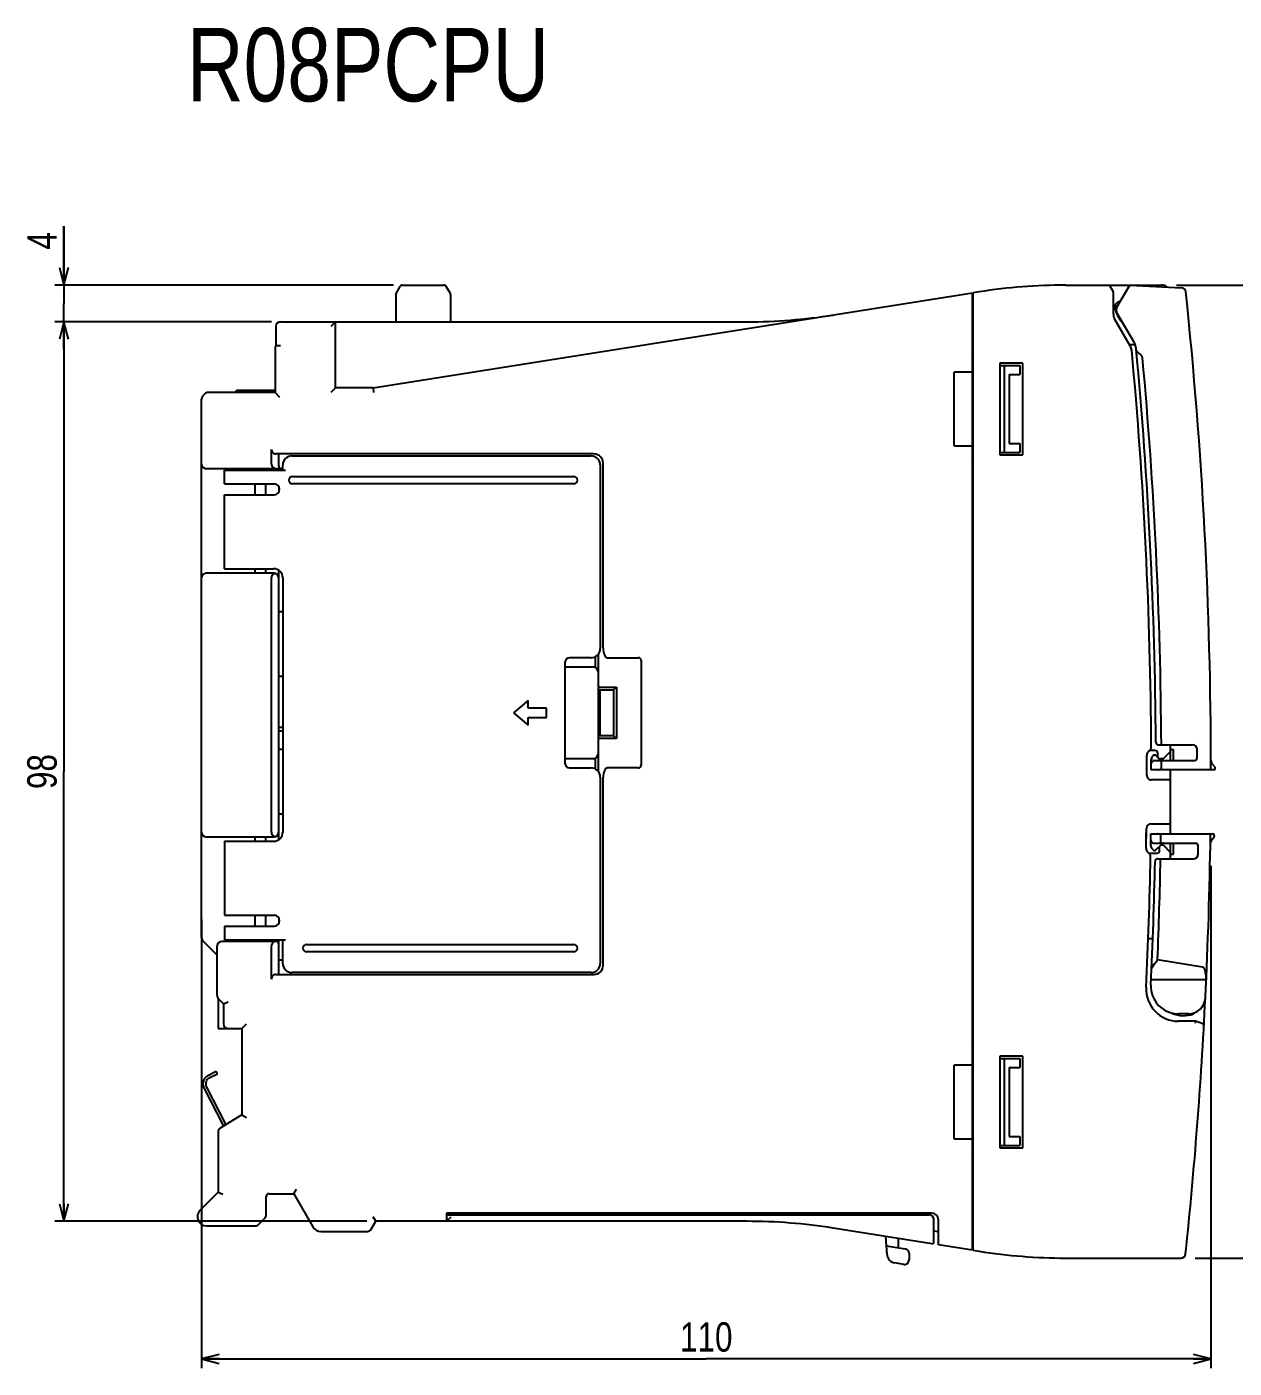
# Model space of a CAD drawing. Extents: x -3 to 204, y 0 to 150.
# Drawn here: x -3 to 128.5, y 4 to 150.1 of the extents above; entities that cross this region are included whole.
import ezdxf

# ---------------------------------------------------------------- set-up
doc = ezdxf.new("R2010")
doc.units = 0
doc.header["$LTSCALE"] = 19.36
doc.layers.get('0').update_dxf_attribs({"linetype": 'CONTINUOUS'})
doc.styles.get("Standard").update_dxf_attribs({"font": 'txt', "width": 0.8})
doc.dimstyles.new('DIMSTYLE_1', dxfattribs={"dimtxt": 3.2, "dimasz": 1.9, "dimexe": 0.18, "dimexo": 0.0625, "dimgap": 0.09, "dimtad": 1, "dimdec": 3, "dimtxsty": 'STANDARD', "dimblk": 'OPEN', "dimblk1": 'OPEN', "dimblk2": 'OPEN', "dimcen": 0.09, "dimazin": 3, "dimtp": 0.05, "dimtm": 0.05, "dimtfac": 1, "dimtdec": 3, "dimtofl": 0, "dimtmove": 0, "dimatfit": 3, "dimtolj": 1})

# ---------------------------------------------------------------- blocks, each defined once
blk = doc.blocks.new('_OPEN')
at = {"color": 0, "linetype": 'BYBLOCK'}
for p, q in [((0, 0), (-1, 0.263)), ((-1, -0.263), (0, 0)), ((-1, 0), (0, 0))]:
    blk.add_line(p, q, dxfattribs=at)
blk = doc.blocks.new('*D1')
at = {"color": 2, "linetype": 'CONTINUOUS'}
for p, q in [((23.6, 118), (0, 118)), ((1, 118), (1, 69)), ((1, 20), (1, 69)), ((33.99, 20), (0, 20))]:
    blk.add_line(p, q, dxfattribs=at)
at = {"color": 2, "linetype": 'CONTINUOUS', "xscale": 1.9, "yscale": 1.9, "zscale": 1.9}
for p, rotation in [((1, 118), 90), ((1, 20), 270)]:
    blk.add_blockref('_OPEN', p, dxfattribs=dict(at, rotation=rotation))
at = {"color": 2, "linetype": 'CONTINUOUS', "insert": (-3, 69), "char_height": 3.2, "width": 5.12, "attachment_point": 2, "rotation": 90}
blk.add_mtext('98', dxfattribs=at)
blk = doc.blocks.new('*D2')
at = {"color": 2, "linetype": 'CONTINUOUS'}
for p, q in [((1, 122), (1, 128.43)), ((1, 128.43), (1, 120)), ((36.9, 122), (0, 122)), ((1, 115), (1, 120)), ((23.6, 118), (0, 118)), ((1, 118), (1, 115))]:
    blk.add_line(p, q, dxfattribs=at)
at = {"color": 2, "linetype": 'CONTINUOUS', "xscale": 1.9, "yscale": 1.9, "zscale": 1.9}
for p, rotation in [((1, 122), 270), ((1, 118), 90)]:
    blk.add_blockref('_OPEN', p, dxfattribs=dict(at, rotation=rotation))
at = {"color": 2, "linetype": 'CONTINUOUS', "insert": (-3, 125.87), "char_height": 3.2, "width": 2.56, "attachment_point": 1, "rotation": 90}
blk.add_mtext('4', dxfattribs=at)
blk = doc.blocks.new('*D3')
at = {"color": 2, "linetype": 'CONTINUOUS'}
for p, q in [((126, 58.73), (126, 4)), ((16, 52.9), (16, 4)), ((16, 5), (71, 5)), ((126, 5), (71, 5))]:
    blk.add_line(p, q, dxfattribs=at)
at = {"color": 2, "linetype": 'CONTINUOUS', "xscale": 1.9, "yscale": 1.9, "zscale": 1.9, "rotation": 180}
blk.add_blockref('_OPEN', (16, 5), dxfattribs=at)
at = {"color": 2, "linetype": 'CONTINUOUS', "xscale": 1.9, "yscale": 1.9, "zscale": 1.9}
blk.add_blockref('_OPEN', (126, 5), dxfattribs=at)
at = {"color": 2, "linetype": 'CONTINUOUS', "insert": (71, 9), "char_height": 3.2, "width": 7.68, "attachment_point": 2}
blk.add_mtext('110', dxfattribs=at)
blk = doc.blocks.new('*D4')
at = {"color": 2, "linetype": 'CONTINUOUS'}
for p, q in [((122.23, 122), (142.2, 122)), ((141.2, 122), (141.2, 69)), ((141.2, 16), (141.2, 69)), ((124.26, 16), (142.2, 16))]:
    blk.add_line(p, q, dxfattribs=at)
at = {"color": 2, "linetype": 'CONTINUOUS', "xscale": 1.9, "yscale": 1.9, "zscale": 1.9}
for p, rotation in [((141.2, 122), 90), ((141.2, 16), 270)]:
    blk.add_blockref('_OPEN', p, dxfattribs=dict(at, rotation=rotation))
at = {"color": 2, "linetype": 'CONTINUOUS', "insert": (137.2, 74.43), "char_height": 3.2, "width": 7.68, "attachment_point": 2, "rotation": 90}
blk.add_mtext('106', dxfattribs=at)

msp = doc.modelspace()

# ---------------------------------------------------------------- linework, layer by layer
at = {"color": 7, "linetype": 'CONTINUOUS'}
for p, q in [((37.1902, 121.0696), (37.6407, 121.85)), ((37.9006, 122), (42.3994, 122)), ((43.1098, 121.0696), (42.6593, 121.85)), ((110.1361, 122), (120.6, 122)), ((114.9936, 121.9), (115.3341, 121.3103)), ((115.7536, 119.5837), (117.1487, 122)), ((117.1487, 122), (122.7906, 121.7043)), ((120, 122), (120, 121.8506)), ((34.7, 110.8), (100, 121.1425)), ((37.15, 120.9196), (37.15, 118)), ((43.15, 118), (43.15, 120.9196)), ((100, 16.8575), (100, 121.1425)), ((100.1, 120), (100, 120)), ((100.7501, 121.2613), (100.1, 121.1583)), ((100.1, 16.8417), (100.1, 121.1583)), ((115.3609, 118.8252), (115.3609, 121.2103)), ((116.0584, 120.1637), (116.0873, 120.1617)), ((117.6511, 115.6972), (115.7536, 118.9837)), ((24.1, 117.5), (24.1, 115.4)), ((24.6, 118), (75.4369, 118)), ((30.6, 118), (30.1, 117.5)), ((30.6, 110.8), (30.6, 118)), ((117.23, 115.3199), (115.4949, 118.3252)), ((100.1, 115.75), (100, 115.75)), ((117.7452, 115.5), (117.126, 115.5)), ((24, 115.1764), (24, 110.3)), ((24.3764, 115.4), (24.1, 115.4)), ((105.5, 113.5), (103, 113.5)), ((103, 113.5), (103, 103.5)), ((103, 113.25), (105.1821, 113.25)), ((103.45, 113.25), (103.45, 103.75)), ((105.1821, 113.25), (105.1821, 112.25)), ((105.5, 103.5), (105.5, 113.5)), ((100.1, 112.5), (98, 112.5)), ((98, 104.5), (98, 112.5)), ((104, 112.25), (105.1821, 112.25)), ((104, 112.25), (104, 104.75)), ((16.3536, 110.1536), (16.1464, 109.9464)), ((24, 110.3), (16.7071, 110.3)), ((19.7, 110.3), (19.7, 110.35)), ((24, 110.5), (19.85, 110.5)), ((24, 110.3), (24.5, 109.8)), ((30.6, 110.8), (30.1, 110.3)), ((34.7, 110.8), (30.6, 110.8)), ((34.7, 110.8), (34.7394, 110.3)), ((16, 50.9071), (16, 109.5929)), ((23.6, 102.5), (23.6, 104.1)), ((98, 104.5), (100.1, 104.5)), ((104, 104.75), (105.1821, 104.75)), ((105.1821, 104.75), (105.1821, 103.75)), ((58.75, 103.6), (24.1, 103.6)), ((24.4, 102.3), (24.4, 103.6)), ((24.85, 101.85), (24.85, 102.4)), ((25.85, 103.4), (58.45, 103.4)), ((59.45, 102.4), (59.45, 82.4)), ((59.75, 82.4625), (59.75, 102.6)), ((103, 103.75), (105.1821, 103.75)), ((103, 103.5), (105.5, 103.5)), ((24.85, 102), (16.5, 102)), ((18.5, 100.35), (18.5, 101.85)), ((18.5, 101.85), (25.15, 101.85)), ((19, 101.95), (19, 102)), ((21, 101.95), (21, 102)), ((24.4, 102), (24.4, 101.85)), ((25.9, 101.15), (56.55, 101.15)), ((100.1, 101.25), (100, 101.25)), ((18.5, 100.35), (23.9, 100.35)), ((21.8, 100.35), (21.8, 99.15)), ((23, 99.15), (23, 100.35)), ((24.4, 100.0794), (24.4, 99.4206)), ((56.55, 100.35), (25.9, 100.35)), ((18.5, 91.1), (18.5, 99.15)), ((18.5, 99.15), (23.9, 99.15)), ((18.5, 91.1), (23.85, 91.1)), ((21.8, 91.1), (21.8, 90.6)), ((23, 90.6), (23, 91.1)), ((24.4, 61.566), (24.4, 90.934)), ((23.9, 90.6), (16.5, 90.6)), ((23.6, 62.4), (23.6, 90.1)), ((24.85, 90.1), (24.85, 62.4)), ((100.1, 90.25), (100, 90.25)), ((100, 88.75), (100.1, 88.75)), ((24.85, 86.4), (24.4, 86.4)), ((55.6, 80.9), (55.6, 69.9)), ((55.6, 80.4), (58.9, 80.4)), ((58.45, 81.4), (56.1, 81.4)), ((58.9, 81.5079), (58.9, 80.3577)), ((59.2, 81.7409), (59.2, 69.0591)), ((60.25, 81.4), (63.5816, 81.4)), ((63.9, 81.1168), (63.9, 69.6832)), ((24.4, 79.4), (24.85, 79.4)), ((59.4, 78.2), (61.2, 78.2)), ((59.4, 77.9), (60.9, 77.9)), ((59.4, 77.9), (59.4, 72.9)), ((60.9, 77.9), (61.2, 78.2)), ((60.9, 77.9), (60.9, 72.9)), ((61.2, 78.2), (61.2, 72.6)), ((100, 77.75), (100.1, 77.75)), ((51.6, 76.7426), (50, 75.4)), ((51.6, 75.9), (51.6, 76.7426)), ((100.1, 76.25), (100, 76.25)), ((50, 75.4), (51.6, 74.0574)), ((53.6, 75.9), (51.6, 75.9)), ((51.6, 74.9), (53.6, 74.9)), ((51.6, 74.0574), (51.6, 74.9)), ((53.6, 74.9), (53.6, 75.9)), ((24.4, 73.85), (24.85, 73.85)), ((24.4, 73.45), (24.85, 73.45)), ((60.9, 72.9), (59.4, 72.9)), ((61.2, 72.6), (59.4, 72.6)), ((60.9, 72.9), (61.2, 72.6)), ((120.2896, 71.9), (124, 71.9)), ((121.6, 70.2), (121.6, 71.9)), ((24.85, 71.4), (24.4, 71.4)), ((58.9, 70.4), (55.6, 70.4)), ((58.9, 70.4423), (58.9, 69.2921)), ((118.9998, 68.6004), (118.9967, 70.7982)), ((119.9, 71.3), (119.4967, 71.3)), ((119.6447, 70.6775), (119.7086, 70.7414)), ((119.7992, 70.2), (124.2, 70.2)), ((119.9914, 70.7414), (120.4743, 70.2586)), ((120.2, 70.6), (120.2, 71)), ((120.8, 70.4), (120.4, 70.4)), ((120.8, 70.4), (121.6, 71.2)), ((121.6, 71.4), (121.9, 71.4)), ((121.9, 70.2), (121.9, 71.4)), ((124.5, 70.5), (124.5, 71.4)), ((56.1, 69.4), (58.45, 69.4)), ((63.5816, 69.4), (60.25, 69.4)), ((126.2588, 69.2), (119.5, 69.2)), ((121.6, 62.2), (121.6, 69.2)), ((126.4093, 69.5318), (126.1225, 69.859)), ((59.45, 68.4), (59.45, 48.1)), ((59.75, 47.9), (59.75, 68.3375)), ((121.4, 68.1), (119.4998, 68.1)), ((24.4, 64.4), (24.85, 64.4)), ((100.1, 65.25), (100, 65.25)), ((100, 63.75), (100.1, 63.75)), ((119.4611, 63.3), (121.4, 63.3)), ((16.5, 61.9), (23.9, 61.9)), ((18.5, 61.4), (18.5, 53.35)), ((18.5, 61.4), (23.85, 61.4)), ((21.8, 61.9), (21.8, 61.4)), ((23, 61.4), (23, 61.9)), ((118.9286, 60.6085), (118.9611, 62.8063)), ((119.4531, 62.2), (126.1766, 62.2)), ((126.0533, 61.535), (126.3311, 61.873)), ((119.4285, 60.1), (120.1, 60.1)), ((119.5807, 60.5865), (119.7086, 60.4586)), ((119.743, 61.2), (124.3, 61.2)), ((119.9914, 60.4586), (120.6743, 61.1414)), ((120.4, 60.4), (120.4, 60.8)), ((120.6, 61), (120.8, 61)), ((120.8, 61), (121.6, 60.2)), ((121.6, 59.5), (121.6, 61.2)), ((121.6, 60), (121.9, 60)), ((121.9, 60), (121.9, 61.2)), ((124.6, 60), (124.6, 60.9)), ((120.2028, 59.5), (124.1, 59.5)), ((18.5, 53.35), (23.9, 53.35)), ((21.8, 53.35), (21.8, 52.15)), ((23, 52.15), (23, 53.35)), ((24.4, 53.0794), (24.4, 52.4206)), ((100, 52.75), (100.1, 52.75)), ((18.5, 52.15), (18.5, 50.65)), ((18.5, 52.15), (23.9, 52.15)), ((100.1, 51.25), (100, 51.25)), ((17.7, 49), (16.1464, 50.5536)), ((17.7, 44.6071), (17.7, 50)), ((24.1, 50.5), (18.2, 50.5)), ((18.5, 50.65), (25.15, 50.65)), ((19, 50.5), (19, 50.55)), ((21, 50.5), (21, 50.55)), ((23.6, 46.4), (23.6, 50)), ((24.4, 46.9), (24.4, 50.65)), ((24.85, 48.1), (24.85, 50.65)), ((27.45, 50.15), (56.55, 50.15)), ((119.1643, 50.8), (119.6625, 50.8)), ((24.4, 48.5), (24.85, 48.5)), ((56.55, 49.35), (27.45, 49.35)), ((125.0721, 47.7063), (120.175, 48.5)), ((24.1, 46.9), (58.75, 46.9)), ((58.45, 47.1), (25.85, 47.1)), ((119.4805, 46.35), (125.4834, 46.35)), ((17.8, 44.3071), (17.8, 41)), ((18.4, 43.7), (17.8464, 44.2536)), ((18.4, 43.7), (18.9, 43.9071)), ((18.4, 43.7), (18.4, 41.5)), ((123.5447, 42.6), (122.4488, 42.6)), ((17.8, 41), (20.4, 41)), ((20.4, 41), (20.9, 41.5)), ((20.4, 41), (20.4, 31.6)), ((124.3012, 41.8), (122.4346, 41.8)), ((124.3012, 41.8), (124.2659, 41.6)), ((125.1014, 41.5087), (124.3012, 41.8)), ((100.1, 40.25), (100, 40.25)), ((105.5, 38), (103, 38)), ((103, 38), (103, 28)), ((105.5, 28), (105.5, 38)), ((100.1, 37), (98, 37)), ((98, 29), (98, 37)), ((103, 37.75), (105.1821, 37.75)), ((103.45, 37.75), (103.45, 28.25)), ((104, 36.75), (105.1821, 36.75)), ((104, 36.75), (104, 29.25)), ((105.1821, 37.75), (105.1821, 36.75)), ((16.6932, 35.8896), (17.5828, 36.3464)), ((16.8302, 35.6227), (17.7198, 36.0795)), ((17.7198, 36.0795), (17.5828, 36.3464)), ((16.2604, 34.5432), (18.4028, 30.371)), ((18.6591, 30.5287), (16.5273, 34.6802)), ((20.4, 31.6), (18.038, 30.1464)), ((20.4, 31.6), (20.9, 31.3206)), ((17.8, 29.7206), (17.8, 23.1642)), ((104, 29.25), (105.1821, 29.25)), ((105.1821, 29.25), (105.1821, 28.25)), ((98, 29), (100.1, 29)), ((103, 28.25), (105.1821, 28.25)), ((103, 28), (105.5, 28)), ((100.1, 25.75), (100, 25.75)), ((26.05, 23), (26.3387, 23.5)), ((17.8, 23.1642), (15.8429, 21.2071)), ((17.8, 23.1642), (18.3, 22.9571)), ((23.05, 20.7071), (23.05, 22.7)), ((23.35, 23), (26.05, 23)), ((26.05, 23), (28.1285, 19.4)), ((123.85, 22.65), (123.85, 22.6822)), ((34.9851, 20), (34.6964, 20.5)), ((95.55, 20.9), (42.7, 20.9)), ((42.7, 20.9), (42.7, 20)), ((42.7, 20.7), (95.3, 20.7)), ((42.7, 20), (43.2, 20.5)), ((87.4, 20.9), (87.4, 20.7)), ((87.7, 20.7), (87.7, 20.9)), ((91.9, 20.7), (91.9, 20.9)), ((16.55, 19.5), (21.8429, 19.5)), ((22.1964, 19.6464), (22.9036, 20.3536)), ((34.4943, 19.15), (34.9851, 20)), ((75.4369, 20), (34.9851, 20)), ((95.5687, 17.5593), (84.823, 19.2613)), ((95.8, 17.7569), (95.8, 20.2)), ((96.3, 17.4435), (96.3, 20.15)), ((28.9945, 18.9), (34.0613, 18.9)), ((90.699, 16.3903), (90.5791, 18.3496)), ((91.9, 18.1404), (91.9, 17.1279)), ((96.3, 18.861), (95.8, 18.9402)), ((100.1, 18), (100, 18)), ((90.6417, 17.3272), (92.6782, 17.0047)), ((93.1, 16.5108), (93.1, 15.8021)), ((100, 16.8575), (96.3, 17.4435)), ((100.1, 16.8417), (100.7501, 16.7387)), ((92.5218, 15.3083), (91.5407, 15.4637)), ((110.1361, 16), (122.7333, 16))]:
    msp.add_line(p, q, dxfattribs=at)
for centre, radius, start, end in [((37.9006, 121.7), 0.3, 90, 150), ((42.3994, 121.7), 0.3, 30, 90), ((110.1361, 62), 60, 90, 99), ((114.8204, 121.8), 0.2, 30.000104, 90.000052), ((115.1609, 121.2103), 0.2, 0, 30), ((120.6, 121), 1, 51.931813, 90), ((122.7644, 121.205), 0.5, 5.999196, 87.000001), ((37.45, 120.9196), 0.3, 150, 180), ((42.85, 120.9196), 0.3, 0, 30), ((116.0235, 119.665), 0.5, 86, 188.024699), ((-374, 69), 500, 0.045855, 5.999197), ((75.4369, 178), 60, 270, 279), ((116.3609, 118.8252), 1, 180, 210), ((118.4, 120), 2.9, 188.024699, 224.998353), ((116.2732, 119.2837), 0.6, 150, 210), ((24.6, 117.5), 0.5, 90, 180), ((116.352, 114.9472), 1.5, 5.353126, 30), ((24.3, 115.1764), 0.3, 131.810315, 180), ((100.5, 114.75), 0.5, 180, 216.771572), ((116.3639, 114.8199), 1, 5.338253, 30), ((-374, 69), 493.5, 0.309579, 5.338253), ((-374, 69), 494, 0.370924, 5.353126), ((-374, 69), 494.6, 0.335946, 5.228118), ((16.5, 109.5929), 0.5, 135, 180), ((16.7071, 109.8), 0.5, 90, 135), ((19.85, 110.35), 0.15, 90, 180), ((16.5, 102.5), 0.5, 180, 270), ((25.85, 102.4), 1, 90, 180), ((58.45, 102.4), 1, 0, 90), ((58.75, 102.6), 1, 0, 90), ((100.5, 102.25), 0.5, 143.228428, 180), ((18.9, 101.95), 0.1, 270, 360), ((21.1, 101.95), 0.1, 180, 270), ((25.9, 100.75), 0.4, 90, 270), ((56.55, 100.75), 0.4, 270, 90), ((23.9, 99.75), 0.6, 270, 90), ((23.85, 90.1), 1, 0, 90), ((16.5, 90.1), 0.5, 90, 180), ((23.9, 90.1), 0.5, 0, 90), ((58.45, 82.4), 1, 270, 360), ((56.1, 80.9), 0.5, 90, 180), ((58.7, 79.9), 0.5, 0, 90), ((59.4, 78.4), 0.5, 246.413632, 270), ((59.4, 78.4), 0.2, 180, 270), ((59.4, 72.4), 0.5, 90, 113.586368), ((59.4, 72.4), 0.2, 90, 180), ((118.9928, 71.6638), 0.5, 300.259268, 0.309579), ((120.2896, 72.2), 0.3, 180.370924, 270), ((124, 71.4), 0.5, 0, 90), ((58.7, 70.9), 0.5, 270, 360), ((119.4967, 70.8), 0.5, 90, 180.208982), ((-374, 69), 493, 359.95356, 0.208982), ((119.9982, 70.324), 0.5, 135, 180.153558), ((-374, 69), 493.5, 0.02322, 0.153558), ((119.7992, 69.9), 0.3, 90, 180.104427), ((119.85, 70.6), 0.2, 45, 135), ((119.9, 71), 0.3, 0, 90), ((120.4, 70.6), 0.2, 180, 206.185866), ((120.4, 70.6), 0.2, 243.814134, 270), ((120.6157, 70.4), 0.2, 225, 262.5), ((-374, 69), 494.6, 0.046338, 0.139011), ((124.2, 70.5), 0.3, 270, 360), ((126.4986, 70.1885), 0.5, 180.136061, 221.226463), ((56.1, 69.9), 0.5, 180, 270), ((58.45, 68.4), 1, 0, 90), ((125.7998, 69.4), 0.2, 269.999914, 0.045855), ((126.2588, 69.4), 0.2, 269.999924, 41.226513), ((119.4998, 68.6), 0.5, 179.95356, 270), ((121.4, 67.9), 0.2, 0, 90), ((119.4611, 62.8), 0.5, 90, 179.280156), ((121.4, 63.5), 0.2, 270, 360), ((16.5, 62.4), 0.5, 180, 270), ((23.85, 62.4), 1, 270, 360), ((23.9, 62.4), 0.5, 270, 360), ((-374, 69), 493, 359.024706, 359.280156), ((-374, 69), 493.5, 359.065135, 359.210489), ((119.743, 61.5), 0.3, 179.129739, 270), ((-374, 69), 494.6, 359.09639, 359.189057), ((-374, 69), 500, 357.175185, 359.197512), ((125.751, 62), 0.2, 359.197511, 90.000086), ((126.4395, 61.2175), 0.5, 140.572815, 179.109046), ((126.1766, 62), 0.2, 320.572815, 90.000053), ((119.4285, 60.6), 0.5, 179.024706, 270), ((118.9131, 59.7431), 0.5, 358.924108, 58.97442), ((119.9342, 60.94), 0.5, 179.065135, 225), ((119.85, 60.6), 0.2, 225, 315), ((120.1, 60.4), 0.3, 270, 360), ((120.6, 60.8), 0.2, 153.814134, 180), ((120.6, 60.8), 0.2, 90, 116.185866), ((120.8157, 61), 0.2, 90, 135), ((124.1, 60), 0.5, 270, 360), ((124.3, 60.9), 0.3, 0, 90), ((-374, 69), 493.5, 357.26675, 358.924108), ((-374, 69), 494, 357.301374, 358.863978), ((120.2028, 59.2), 0.3, 90, 178.863978), ((-374, 69), 494.6, 357.624545, 358.899427), ((23.9, 52.75), 0.6, 270, 90), ((16.5, 50.9071), 0.5, 180, 225), ((18.2, 50), 0.5, 90, 180), ((18.9, 50.55), 0.1, 0, 90), ((21.1, 50.55), 0.1, 90, 180), ((24.1, 50.2), 0.3, 0, 90), ((27.45, 49.75), 0.4, 90, 270), ((56.55, 49.75), 0.4, 270, 90), ((25.85, 48.1), 1, 180, 270), ((58.45, 48.1), 1, 270, 360), ((58.75, 47.9), 1, 270, 360), ((122.4346, 45.3), 3.5, 177.26675, 270), ((122.4488, 45.6), 3, 177.301374, 270), ((58.2284, 48.7748), 67.2986, 357.319828, 357.935148), ((18.2, 44.6071), 0.5, 180, 225), ((-374, 69), 500, 353.966778, 357.172857), ((123.5447, 44.45), 1.85, 270, 357.175185), ((123, 45.3), 2.9, 244.428634, 291.975301), ((123.8981, 43.0744), 0.5, 291.975301, 319.968494), ((18.9, 41.5), 0.5, 180, 270), ((125.033, 41.3208), 0.2, 356.825289, 69.999944), ((100.5, 39.25), 0.5, 180, 216.771572), ((17.1506, 35), 1.0006, 174.262628, 179.998202), ((17.15, 35), 1, 117.180168, 174.26083), ((17.15, 35), 0.7, 117.180168, 207.180168), ((17.15, 35), 1, 180, 207.180168), ((18.3, 29.7206), 0.5, 121.607502, 180), ((100.5, 26.75), 0.5, 143.228428, 180), ((23.35, 22.7), 0.3, 89.999901, 180.000099), ((123.35, 22.65), 0.5, 346.060346, 359.99941), ((16.55, 20.5), 1, 135, 270), ((22.55, 20.7071), 0.5, 315, 360), ((95.3, 20.2), 0.5, 0, 90), ((95.55, 20.15), 0.75, 0, 90), ((21.8429, 20), 0.5, 270, 315), ((28.9945, 19.9), 1, 210, 270), ((34.0613, 19.4), 0.5, 270, 330), ((75.4369, -40), 60, 81, 90), ((95.6, 17.7569), 0.2, 261.000072, 359.999989), ((91.6971, 16.4514), 1, 183.5, 261), ((92.6, 16.5108), 0.5, 0, 81), ((110.1361, 76), 60, 261, 270), ((122.7333, 16.5), 0.5, 270, 353.966778), ((92.6, 15.8021), 0.5, 261, 360)]:
    msp.add_arc(centre, radius, start, end, dxfattribs=at)
for centre, major_axis, ratio, start_param, end_param in [((-151.1792, -2254.6568), (-247.5787, 2581.8409), 0.43588989, -0.45268154, -0.45220473), ((24.1, 104.1), (0.5, 0), 1, 3.14159265, 4.71238898), ((24.1, 102.5), (0.5, 0), 1, -3.14159265, -1.57079633), ((24.7, 102.3), (0, 0.3), 1, 1.57079633, 3.14159265), ((24.1, 90.1), (0, 0.5), 1, 0.41151685, 1.57079633), ((60.25, 82.4625), (0, 1.0625), 0.47058824, -4.71238898, -3.14159265), ((58.8243, 80.1), (0.4243, 0), 0.70710678, 1.39128935, 1.57079633), ((63.5519, 81.0904), (0.3352, 0.1089), 0.8647422, -0.27377702, 1.21154321), ((58.8243, 70.7), (-0.4243, 0), 0.70710678, 1.57079633, 1.7503033), ((60.25, 68.3375), (0, 1.0625), 0.47058824, 0, 1.57079633), ((63.5519, 69.7096), (0.3352, -0.1089), 0.8647422, -1.21154321, 0.27377702), ((24.1, 62.4), (0.5, 0), 1, -3.14159265, -1.98231317), ((24.1, 50), (0, 0.5), 1, 0, 1.57079633), ((-374, 643.2445), (0, 881.8755), 0.75893809, -2.31237592, -2.31095991), ((24.1, 46.4), (0, 0.5), 1, 0, 1.57079633)]:
    msp.add_ellipse(centre, major_axis=major_axis, ratio=ratio, start_param=start_param, end_param=end_param, dxfattribs=at)
for points, knots in [([(24.6, 115.4), (24.5903, 115.4), (24.5711, 115.3999), (24.5422, 115.3997), (24.5136, 115.4), (24.4761, 115.4), (24.4304, 115.4), (24.3941, 115.4), (24.3764, 115.4)], [0, 0, 0, 0, 0.12951146, 0.25860921, 0.38682563, 0.51374352, 0.76198274, 1, 1, 1, 1]), ([(118.5424, 114.0686), (118.54, 114.0946), (118.53, 114.146), (118.4998, 114.2177), (118.4571, 114.2814), (118.4224, 114.3183), (118.404, 114.3352)], [0, 0, 0, 0, 0.25487543, 0.50729796, 0.75575293, 1, 1, 1, 1]), ([(24.1, 90.5583), (24.0841, 90.5652), (24.0513, 90.5759), (24, 90.5814), (23.9487, 90.5759), (23.9159, 90.5652), (23.9, 90.5583)], [0, 0, 0, 0, 0.25267749, 0.49999993, 0.74732236, 1, 1, 1, 1]), ([(120.2374, 69.2), (120.2738, 69.2), (120.3288, 69.2045), (120.4003, 69.2203), (120.4528, 69.2379), (120.5033, 69.2622), (120.542, 69.2897), (120.5686, 69.3174), (120.5854, 69.3418), (120.597, 69.3696), (120.5998, 69.3899), (120.5998, 69.4)], [0, 0, 0, 0, 0.24270123, 0.36462248, 0.48720799, 0.61092059, 0.73656782, 0.80069025, 0.86595277, 0.93249516, 1, 1, 1, 1]), ([(23.9, 61.9417), (23.9159, 61.9348), (23.9487, 61.9241), (24, 61.9186), (24.0513, 61.9241), (24.0841, 61.9348), (24.1, 61.9417)], [0, 0, 0, 0, 0.25267764, 0.50000007, 0.74732251, 1, 1, 1, 1]), ([(120.5505, 61.9999), (120.5506, 62.01), (120.5481, 62.0302), (120.5368, 62.0581), (120.5202, 62.0825), (120.4939, 62.1103), (120.4554, 62.1379), (120.4052, 62.1622), (120.3528, 62.1797), (120.2815, 62.1955), (120.2268, 62.2), (120.1904, 62.2)], [0, 0, 0, 0, 0.06754178, 0.1341082, 0.19937342, 0.26348099, 0.38907225, 0.51273589, 0.6352945, 0.75721568, 1, 1, 1, 1]), ([(125.4834, 46.35), (125.4838, 46.4115), (125.4823, 46.5344), (125.4721, 46.7187), (125.4531, 46.9023), (125.4288, 47.0543), (125.4029, 47.1747), (125.3797, 47.2643), (125.352, 47.3527), (125.3188, 47.4395), (125.2783, 47.5234), (125.2363, 47.5894), (125.1953, 47.637), (125.1598, 47.6687), (125.1189, 47.6939), (125.088, 47.7038), (125.0721, 47.7063)], [0, 0, 0, 0, 0.12417093, 0.24835721, 0.37258638, 0.49689867, 0.5591173, 0.62139157, 0.68374492, 0.74621503, 0.80886687, 0.87182005, 0.90352145, 0.93542446, 0.96758303, 1, 1, 1, 1]), ([(123.8446, 22.5769), (123.8444, 22.5783), (123.8435, 22.584), (123.8425, 22.5897), (123.8415, 22.5938)], [0, 0, 0, 0, 0.25897969, 1, 1, 1, 1])]:
    msp.add_open_spline(points, degree=3, knots=knots, dxfattribs=at)

# ---------------------------------------------------------------- texts
at = {"color": 2, "linetype": 'CONTINUOUS', "insert": (14.3992, 150.0192), "char_height": 8, "width": 44.8, "attachment_point": 1}
msp.add_mtext('R08PCPU', dxfattribs=at)

# ---------------------------------------------------------------- dimensions: what is measured, and where the dimension line sits
at = {"color": 2, "linetype": 'CONTINUOUS'}
for base, p1, p2, angle, text, picture, middle in [((1, 122), (23.6, 118), (36.9006, 122), 90, '4', '*D2', (-1.4, 127.1471)), ((141.2, 122), (124.2616, 16), (122.2296, 122), 90, '106', '*D4', (140.5206, 70.9989)), ((1, 20), (23.6, 118), (33.9851, 20), 270, '98', '*D1', (-0.2529, 66.7114))]:
    dim = msp.add_linear_dim(base=base, p1=p1, p2=p2, angle=angle, text=text, dimstyle='DIMSTYLE_1', dxfattribs=at)
    dim.commit()
    dim.dimension.update_dxf_attribs({"geometry": picture, "text_midpoint": middle, "dimtype": 160})
dim = msp.add_linear_dim(base=(126, 5), p1=(16, 52.9), p2=(126, 58.7263), text='110', dimstyle='DIMSTYLE_1', dxfattribs=at)
dim.commit()
dim.dimension.update_dxf_attribs({"geometry": '*D3', "text_midpoint": (67.16, 7.4), "dimtype": 160})

doc.saveas('drawing.dxf')
